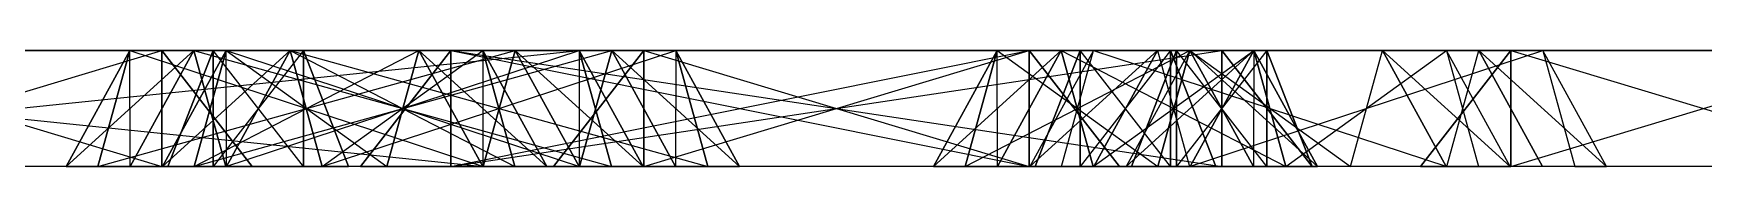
# Model space of a CAD drawing. Extents: x -3500 to 3500, y -22 to 22.
# Drawn here: x -1727.9 to -1693.93, y 19.69 to 22.05 of the extents above; entities that cross this region are included whole.
import ezdxf

# ---------------------------------------------------------------- set-up
doc = ezdxf.new("R2010")
doc.units = 0
doc.layers.add('UB3D', color=1, linetype='CONTINUOUS')

msp = doc.modelspace()

# ---------------------------------------------------------------- linework, layer by layer
at = {"layer": 'UB3D', "color": 2}
for points in [[(-1742.264409, 19.685039, 1370.90252), (-1741.613386, 22.047244, 1370.254409), (-1718.747362, 19.685039, 1394.524567)], [(-1741.613386, 22.047244, 1370.254409), (-1718.747362, 19.685039, 1394.524567), (-1718.096339, 22.047244, 1393.876457)], [(-1740.311417, 22.047244, 1368.958189), (-1741.613386, 22.047244, 1370.254409), (-1716.79437, 22.047244, 1392.580236)], [(-1741.613386, 22.047244, 1370.254409), (-1716.79437, 22.047244, 1392.580236), (-1718.096339, 22.047244, 1393.876457)], [(-1740.311417, 22.047244, 1368.958189), (-1739.660394, 19.685039, 1368.310079), (-1716.79437, 22.047244, 1392.580236)], [(-1739.660394, 19.685039, 1368.310079), (-1716.79437, 22.047244, 1392.580236), (-1716.143346, 19.685039, 1391.932126)], [(-1733.123386, 22.047244, 1400.18374), (-1733.123386, 19.685039, 1399.265118), (-1725.28437, 22.047244, 1400.18374)], [(-1733.123386, 19.685039, 1399.265118), (-1725.28437, 22.047244, 1400.18374), (-1725.28437, 19.685039, 1399.265118)], [(-1733.123386, 19.685039, 1402.939606), (-1733.123386, 22.047244, 1402.020984), (-1725.28437, 19.685039, 1402.939606)], [(-1733.123386, 22.047244, 1402.020984), (-1725.28437, 19.685039, 1402.939606), (-1725.28437, 22.047244, 1402.020984)], [(-1733.123386, 22.047244, 1400.18374), (-1733.123386, 22.047244, 1402.020984), (-1725.28437, 22.047244, 1400.18374)], [(-1733.123386, 22.047244, 1402.020984), (-1725.28437, 22.047244, 1400.18374), (-1725.28437, 22.047244, 1402.020984)], [(-1733.123386, 22.047244, 1360.813661), (-1733.123386, 19.685039, 1359.895039), (-1725.28437, 22.047244, 1360.813661)], [(-1733.123386, 19.685039, 1359.895039), (-1725.28437, 22.047244, 1360.813661), (-1725.28437, 19.685039, 1359.895039)], [(-1733.123386, 19.685039, 1363.569528), (-1733.123386, 22.047244, 1362.650906), (-1725.28437, 19.685039, 1363.569528)], [(-1733.123386, 22.047244, 1362.650906), (-1725.28437, 19.685039, 1363.569528), (-1725.28437, 22.047244, 1362.650906)], [(-1733.123386, 22.047244, 1360.813661), (-1733.123386, 22.047244, 1362.650906), (-1725.28437, 22.047244, 1360.813661)], [(-1733.123386, 22.047244, 1362.650906), (-1725.28437, 22.047244, 1360.813661), (-1725.28437, 22.047244, 1362.650906)], [(-1727.231575, 19.685039, 1401.75626), (-1725.935354, 22.047244, 1400.454252), (-1726.586378, 19.685039, 1399.806142)], [(-1727.231575, 19.685039, 1401.75626), (-1725.929606, 19.685039, 1403.05248), (-1725.935354, 22.047244, 1400.454252)], [(-1727.231575, 19.685039, 1361.078386), (-1726.586378, 19.685039, 1363.028504), (-1725.935354, 22.047244, 1362.380394)], [(-1725.929606, 19.685039, 1359.782165), (-1727.231575, 19.685039, 1361.078386), (-1724.633386, 22.047244, 1361.084173)], [(-1727.231575, 19.685039, 1361.078386), (-1724.633386, 22.047244, 1361.084173), (-1725.935354, 22.047244, 1362.380394)], [(-1725.935354, 22.047244, 1400.454252), (-1726.586378, 19.685039, 1399.806142), (-1718.096339, 22.047244, 1392.580236)], [(-1726.586378, 19.685039, 1399.806142), (-1718.096339, 22.047244, 1392.580236), (-1718.747362, 19.685039, 1391.932126)], [(-1726.586378, 19.685039, 1363.028504), (-1725.935354, 22.047244, 1362.380394), (-1718.747362, 19.685039, 1370.90252)], [(-1725.929606, 19.685039, 1403.05248), (-1725.935354, 22.047244, 1400.454252), (-1724.633386, 22.047244, 1401.750472)], [(-1725.935354, 22.047244, 1400.454252), (-1724.633386, 22.047244, 1401.750472), (-1718.096339, 22.047244, 1392.580236)], [(-1725.935354, 22.047244, 1362.380394), (-1718.747362, 19.685039, 1370.90252), (-1718.096339, 22.047244, 1370.254409)], [(-1724.633386, 22.047244, 1361.084173), (-1725.935354, 22.047244, 1362.380394), (-1716.79437, 22.047244, 1368.958189)], [(-1725.935354, 22.047244, 1362.380394), (-1716.79437, 22.047244, 1368.958189), (-1718.096339, 22.047244, 1370.254409)], [(-1725.929606, 19.685039, 1403.05248), (-1723.982362, 19.685039, 1402.398583), (-1724.633386, 22.047244, 1401.750472)], [(-1725.929606, 19.685039, 1359.782165), (-1724.633386, 22.047244, 1361.084173), (-1723.982362, 19.685039, 1360.436063)], [(-1725.28437, 22.047244, 1400.18374), (-1725.28437, 19.685039, 1399.265118), (-1723.447126, 19.685039, 1400.18374)], [(-1725.28437, 19.685039, 1402.939606), (-1725.28437, 22.047244, 1402.020984), (-1723.447126, 19.685039, 1402.020984)], [(-1725.28437, 22.047244, 1400.18374), (-1725.28437, 22.047244, 1402.020984), (-1723.447126, 19.685039, 1400.18374)], [(-1725.28437, 22.047244, 1402.020984), (-1723.447126, 19.685039, 1400.18374), (-1723.447126, 19.685039, 1402.020984)], [(-1725.28437, 22.047244, 1360.813661), (-1725.28437, 19.685039, 1359.895039), (-1723.447126, 19.685039, 1360.813661)], [(-1725.28437, 19.685039, 1363.569528), (-1725.28437, 22.047244, 1362.650906), (-1723.447126, 19.685039, 1362.650906)], [(-1725.28437, 22.047244, 1360.813661), (-1725.28437, 22.047244, 1362.650906), (-1723.447126, 19.685039, 1360.813661)], [(-1725.28437, 22.047244, 1362.650906), (-1723.447126, 19.685039, 1360.813661), (-1723.447126, 19.685039, 1362.650906)], [(-1725.271811, 19.685039, 1231.157126), (-1724.626614, 19.685039, 1233.107244), (-1723.975591, 22.047244, 1232.459134)], [(-1723.969843, 19.685039, 1229.860906), (-1725.271811, 19.685039, 1231.157126), (-1722.673622, 22.047244, 1231.162913)], [(-1725.271811, 19.685039, 1231.157126), (-1722.673622, 22.047244, 1231.162913), (-1723.975591, 22.047244, 1232.459134)], [(-1725.271811, 19.685039, 1224.590906), (-1723.975591, 22.047244, 1223.288898), (-1724.626614, 19.685039, 1222.640787)], [(-1725.271811, 19.685039, 1224.590906), (-1723.969843, 19.685039, 1225.887126), (-1723.975591, 22.047244, 1223.288898)], [(-1725.271811, 19.685039, 1286.275236), (-1724.626614, 19.685039, 1288.225354), (-1723.975591, 22.047244, 1287.577244)], [(-1723.969843, 19.685039, 1284.979016), (-1725.271811, 19.685039, 1286.275236), (-1722.673622, 22.047244, 1286.281024)], [(-1725.271811, 19.685039, 1286.275236), (-1722.673622, 22.047244, 1286.281024), (-1723.975591, 22.047244, 1287.577244)], [(-1725.271811, 19.685039, 1279.709016), (-1723.975591, 22.047244, 1278.407008), (-1724.626614, 19.685039, 1277.758898)], [(-1725.271811, 19.685039, 1279.709016), (-1723.969843, 19.685039, 1281.005236), (-1723.975591, 22.047244, 1278.407008)], [(-1725.271811, 19.685039, 1337.456339), (-1724.626614, 19.685039, 1339.406457), (-1723.975591, 22.047244, 1338.758346)], [(-1723.969843, 19.685039, 1336.160118), (-1725.271811, 19.685039, 1337.456339), (-1722.673622, 22.047244, 1337.462126)], [(-1725.271811, 19.685039, 1337.456339), (-1722.673622, 22.047244, 1337.462126), (-1723.975591, 22.047244, 1338.758346)], [(-1725.271811, 19.685039, 1326.95311), (-1723.975591, 22.047244, 1325.651102), (-1724.626614, 19.685039, 1325.002992)], [(-1725.271811, 19.685039, 1326.95311), (-1723.969843, 19.685039, 1328.249331), (-1723.975591, 22.047244, 1325.651102)], [(-1724.243228, 19.685039, 1233.648268), (-1724.243228, 22.047244, 1231.811024), (-1725.16185, 19.685039, 1231.811024)], [(-1724.243228, 22.047244, 1231.811024), (-1725.16185, 19.685039, 1231.811024), (-1724.243228, 22.047244, 1223.937008)], [(-1725.16185, 19.685039, 1231.811024), (-1724.243228, 22.047244, 1223.937008), (-1725.16185, 19.685039, 1223.937008)], [(-1724.243228, 22.047244, 1223.937008), (-1725.16185, 19.685039, 1223.937008), (-1724.243228, 19.685039, 1222.099764)], [(-1724.243228, 19.685039, 1288.766378), (-1724.243228, 22.047244, 1286.929134), (-1725.16185, 19.685039, 1286.929134)], [(-1724.243228, 22.047244, 1286.929134), (-1725.16185, 19.685039, 1286.929134), (-1724.243228, 22.047244, 1279.055118)], [(-1725.16185, 19.685039, 1286.929134), (-1724.243228, 22.047244, 1279.055118), (-1725.16185, 19.685039, 1279.055118)], [(-1724.243228, 22.047244, 1279.055118), (-1725.16185, 19.685039, 1279.055118), (-1724.243228, 19.685039, 1277.217874)], [(-1724.243228, 19.685039, 1339.94748), (-1724.243228, 22.047244, 1338.110236), (-1725.16185, 19.685039, 1338.110236)], [(-1724.243228, 22.047244, 1338.110236), (-1725.16185, 19.685039, 1338.110236), (-1724.243228, 22.047244, 1326.299213)], [(-1725.16185, 19.685039, 1338.110236), (-1724.243228, 22.047244, 1326.299213), (-1725.16185, 19.685039, 1326.299213)], [(-1724.243228, 22.047244, 1326.299213), (-1725.16185, 19.685039, 1326.299213), (-1724.243228, 19.685039, 1324.461969)], [(-1723.982362, 19.685039, 1402.398583), (-1724.633386, 22.047244, 1401.750472), (-1716.143346, 19.685039, 1394.524567)], [(-1724.633386, 22.047244, 1401.750472), (-1716.143346, 19.685039, 1394.524567), (-1716.79437, 22.047244, 1393.876457)], [(-1724.633386, 22.047244, 1401.750472), (-1718.096339, 22.047244, 1392.580236), (-1716.79437, 22.047244, 1393.876457)], [(-1724.633386, 22.047244, 1361.084173), (-1723.982362, 19.685039, 1360.436063), (-1716.79437, 22.047244, 1368.958189)], [(-1724.626614, 19.685039, 1233.107244), (-1723.975591, 22.047244, 1232.459134), (-1720.707087, 19.685039, 1237.044252)], [(-1723.975591, 22.047244, 1223.288898), (-1724.626614, 19.685039, 1222.640787), (-1720.056063, 22.047244, 1219.35189)], [(-1724.626614, 19.685039, 1222.640787), (-1720.056063, 22.047244, 1219.35189), (-1720.707087, 19.685039, 1218.70378)], [(-1724.626614, 19.685039, 1288.225354), (-1723.975591, 22.047244, 1287.577244), (-1720.707087, 19.685039, 1292.162362)], [(-1723.975591, 22.047244, 1278.407008), (-1724.626614, 19.685039, 1277.758898), (-1720.056063, 22.047244, 1274.47)], [(-1724.626614, 19.685039, 1277.758898), (-1720.056063, 22.047244, 1274.47), (-1720.707087, 19.685039, 1273.82189)], [(-1724.626614, 19.685039, 1339.406457), (-1723.975591, 22.047244, 1338.758346), (-1716.787598, 19.685039, 1347.280472)], [(-1723.975591, 22.047244, 1325.651102), (-1724.626614, 19.685039, 1325.002992), (-1716.136575, 22.047244, 1317.777087)], [(-1724.626614, 19.685039, 1325.002992), (-1716.136575, 22.047244, 1317.777087), (-1716.787598, 19.685039, 1317.128976)], [(-1724.243228, 19.685039, 1233.648268), (-1722.405984, 19.685039, 1233.648268), (-1724.243228, 22.047244, 1231.811024)], [(-1722.405984, 19.685039, 1233.648268), (-1724.243228, 22.047244, 1231.811024), (-1722.405984, 22.047244, 1231.811024)], [(-1724.243228, 22.047244, 1231.811024), (-1722.405984, 22.047244, 1231.811024), (-1724.243228, 22.047244, 1223.937008)], [(-1722.405984, 22.047244, 1231.811024), (-1724.243228, 22.047244, 1223.937008), (-1722.405984, 22.047244, 1223.937008)], [(-1724.243228, 22.047244, 1223.937008), (-1722.405984, 22.047244, 1223.937008), (-1724.243228, 19.685039, 1222.099764)], [(-1722.405984, 22.047244, 1223.937008), (-1724.243228, 19.685039, 1222.099764), (-1722.405984, 19.685039, 1222.099764)], [(-1724.243228, 19.685039, 1288.766378), (-1722.405984, 19.685039, 1288.766378), (-1724.243228, 22.047244, 1286.929134)], [(-1722.405984, 19.685039, 1288.766378), (-1724.243228, 22.047244, 1286.929134), (-1722.405984, 22.047244, 1286.929134)], [(-1724.243228, 22.047244, 1286.929134), (-1722.405984, 22.047244, 1286.929134), (-1724.243228, 22.047244, 1279.055118)], [(-1722.405984, 22.047244, 1286.929134), (-1724.243228, 22.047244, 1279.055118), (-1722.405984, 22.047244, 1279.055118)], [(-1724.243228, 22.047244, 1279.055118), (-1722.405984, 22.047244, 1279.055118), (-1724.243228, 19.685039, 1277.217874)], [(-1722.405984, 22.047244, 1279.055118), (-1724.243228, 19.685039, 1277.217874), (-1722.405984, 19.685039, 1277.217874)], [(-1724.243228, 19.685039, 1339.94748), (-1722.405984, 19.685039, 1339.94748), (-1724.243228, 22.047244, 1338.110236)], [(-1722.405984, 19.685039, 1339.94748), (-1724.243228, 22.047244, 1338.110236), (-1722.405984, 22.047244, 1338.110236)], [(-1724.243228, 22.047244, 1338.110236), (-1722.405984, 22.047244, 1338.110236), (-1724.243228, 22.047244, 1326.299213)], [(-1722.405984, 22.047244, 1338.110236), (-1724.243228, 22.047244, 1326.299213), (-1722.405984, 22.047244, 1326.299213)], [(-1724.243228, 22.047244, 1326.299213), (-1722.405984, 22.047244, 1326.299213), (-1724.243228, 19.685039, 1324.461969)], [(-1722.405984, 22.047244, 1326.299213), (-1724.243228, 19.685039, 1324.461969), (-1722.405984, 19.685039, 1324.461969)], [(-1723.982362, 19.685039, 1360.436063), (-1716.79437, 22.047244, 1368.958189), (-1716.143346, 19.685039, 1368.310079)], [(-1723.975591, 22.047244, 1232.459134), (-1720.707087, 19.685039, 1237.044252), (-1720.056063, 22.047244, 1236.396142)], [(-1722.673622, 22.047244, 1231.162913), (-1723.975591, 22.047244, 1232.459134), (-1718.754094, 22.047244, 1235.099921)], [(-1723.975591, 22.047244, 1232.459134), (-1718.754094, 22.047244, 1235.099921), (-1720.056063, 22.047244, 1236.396142)], [(-1723.969843, 19.685039, 1225.887126), (-1723.975591, 22.047244, 1223.288898), (-1722.673622, 22.047244, 1224.585118)], [(-1723.975591, 22.047244, 1223.288898), (-1722.673622, 22.047244, 1224.585118), (-1720.056063, 22.047244, 1219.35189)], [(-1723.975591, 22.047244, 1287.577244), (-1720.707087, 19.685039, 1292.162362), (-1720.056063, 22.047244, 1291.514252)], [(-1722.673622, 22.047244, 1286.281024), (-1723.975591, 22.047244, 1287.577244), (-1718.754094, 22.047244, 1290.218031)], [(-1723.975591, 22.047244, 1287.577244), (-1718.754094, 22.047244, 1290.218031), (-1720.056063, 22.047244, 1291.514252)], [(-1723.969843, 19.685039, 1281.005236), (-1723.975591, 22.047244, 1278.407008), (-1722.673622, 22.047244, 1279.703228)], [(-1723.975591, 22.047244, 1278.407008), (-1722.673622, 22.047244, 1279.703228), (-1720.056063, 22.047244, 1274.47)], [(-1723.975591, 22.047244, 1338.758346), (-1716.787598, 19.685039, 1347.280472), (-1716.136575, 22.047244, 1346.632362)], [(-1722.673622, 22.047244, 1337.462126), (-1723.975591, 22.047244, 1338.758346), (-1714.834606, 22.047244, 1345.336142)], [(-1723.975591, 22.047244, 1338.758346), (-1714.834606, 22.047244, 1345.336142), (-1716.136575, 22.047244, 1346.632362)], [(-1723.969843, 19.685039, 1328.249331), (-1723.975591, 22.047244, 1325.651102), (-1722.673622, 22.047244, 1326.947323)], [(-1723.975591, 22.047244, 1325.651102), (-1722.673622, 22.047244, 1326.947323), (-1716.136575, 22.047244, 1317.777087)], [(-1723.969843, 19.685039, 1229.860906), (-1722.673622, 22.047244, 1231.162913), (-1722.022598, 19.685039, 1230.514803)], [(-1723.969843, 19.685039, 1225.887126), (-1722.022598, 19.685039, 1225.233228), (-1722.673622, 22.047244, 1224.585118)], [(-1723.969843, 19.685039, 1284.979016), (-1722.673622, 22.047244, 1286.281024), (-1722.022598, 19.685039, 1285.632913)], [(-1723.969843, 19.685039, 1281.005236), (-1722.022598, 19.685039, 1280.351339), (-1722.673622, 22.047244, 1279.703228)], [(-1723.969843, 19.685039, 1336.160118), (-1722.673622, 22.047244, 1337.462126), (-1722.022598, 19.685039, 1336.814016)], [(-1723.969843, 19.685039, 1328.249331), (-1722.022598, 19.685039, 1327.595433), (-1722.673622, 22.047244, 1326.947323)], [(-1722.673622, 22.047244, 1231.162913), (-1722.022598, 19.685039, 1230.514803), (-1718.754094, 22.047244, 1235.099921)], [(-1722.022598, 19.685039, 1225.233228), (-1722.673622, 22.047244, 1224.585118), (-1718.103071, 19.685039, 1221.29622)], [(-1722.673622, 22.047244, 1224.585118), (-1718.103071, 19.685039, 1221.29622), (-1718.754094, 22.047244, 1220.64811)], [(-1722.673622, 22.047244, 1224.585118), (-1720.056063, 22.047244, 1219.35189), (-1718.754094, 22.047244, 1220.64811)], [(-1722.673622, 22.047244, 1286.281024), (-1722.022598, 19.685039, 1285.632913), (-1718.754094, 22.047244, 1290.218031)], [(-1722.022598, 19.685039, 1280.351339), (-1722.673622, 22.047244, 1279.703228), (-1718.103071, 19.685039, 1276.414331)], [(-1722.673622, 22.047244, 1279.703228), (-1718.103071, 19.685039, 1276.414331), (-1718.754094, 22.047244, 1275.76622)], [(-1722.673622, 22.047244, 1279.703228), (-1720.056063, 22.047244, 1274.47), (-1718.754094, 22.047244, 1275.76622)], [(-1722.673622, 22.047244, 1337.462126), (-1722.022598, 19.685039, 1336.814016), (-1714.834606, 22.047244, 1345.336142)], [(-1722.022598, 19.685039, 1327.595433), (-1722.673622, 22.047244, 1326.947323), (-1714.183583, 19.685039, 1319.721417)], [(-1722.673622, 22.047244, 1326.947323), (-1714.183583, 19.685039, 1319.721417), (-1714.834606, 22.047244, 1319.073307)], [(-1722.673622, 22.047244, 1326.947323), (-1716.136575, 22.047244, 1317.777087), (-1714.834606, 22.047244, 1319.073307)], [(-1722.405984, 19.685039, 1233.648268), (-1721.487362, 19.685039, 1231.811024), (-1722.405984, 22.047244, 1231.811024)], [(-1721.487362, 19.685039, 1231.811024), (-1722.405984, 22.047244, 1231.811024), (-1721.487362, 19.685039, 1223.937008)], [(-1722.405984, 22.047244, 1231.811024), (-1721.487362, 19.685039, 1223.937008), (-1722.405984, 22.047244, 1223.937008)], [(-1721.487362, 19.685039, 1223.937008), (-1722.405984, 22.047244, 1223.937008), (-1722.405984, 19.685039, 1222.099764)], [(-1722.405984, 19.685039, 1288.766378), (-1721.487362, 19.685039, 1286.929134), (-1722.405984, 22.047244, 1286.929134)], [(-1721.487362, 19.685039, 1286.929134), (-1722.405984, 22.047244, 1286.929134), (-1721.487362, 19.685039, 1279.055118)], [(-1722.405984, 22.047244, 1286.929134), (-1721.487362, 19.685039, 1279.055118), (-1722.405984, 22.047244, 1279.055118)], [(-1721.487362, 19.685039, 1279.055118), (-1722.405984, 22.047244, 1279.055118), (-1722.405984, 19.685039, 1277.217874)], [(-1722.405984, 19.685039, 1339.94748), (-1721.487362, 19.685039, 1338.110236), (-1722.405984, 22.047244, 1338.110236)], [(-1721.487362, 19.685039, 1338.110236), (-1722.405984, 22.047244, 1338.110236), (-1721.487362, 19.685039, 1326.299213)], [(-1722.405984, 22.047244, 1338.110236), (-1721.487362, 19.685039, 1326.299213), (-1722.405984, 22.047244, 1326.299213)], [(-1721.487362, 19.685039, 1326.299213), (-1722.405984, 22.047244, 1326.299213), (-1722.405984, 19.685039, 1324.461969)], [(-1722.022598, 19.685039, 1230.514803), (-1718.754094, 22.047244, 1235.099921), (-1718.103071, 19.685039, 1234.451811)], [(-1722.022598, 19.685039, 1285.632913), (-1718.754094, 22.047244, 1290.218031), (-1718.103071, 19.685039, 1289.569921)], [(-1722.022598, 19.685039, 1336.814016), (-1714.834606, 22.047244, 1345.336142), (-1714.183583, 19.685039, 1344.688031)], [(-1721.242323, 19.685039, 1207.270354), (-1719.405079, 22.047244, 1207.270354), (-1719.405079, 19.685039, 1206.351732)], [(-1721.242323, 19.685039, 1209.107598), (-1719.405079, 19.685039, 1210.02622), (-1719.405079, 22.047244, 1209.107598)], [(-1721.242323, 19.685039, 1207.270354), (-1721.242323, 19.685039, 1209.107598), (-1719.405079, 22.047244, 1207.270354)], [(-1721.242323, 19.685039, 1209.107598), (-1719.405079, 22.047244, 1207.270354), (-1719.405079, 22.047244, 1209.107598)], [(-1721.242323, 19.685039, 1234.829409), (-1719.405079, 22.047244, 1234.829409), (-1719.405079, 19.685039, 1233.910787)], [(-1721.242323, 19.685039, 1236.666654), (-1719.405079, 19.685039, 1237.585276), (-1719.405079, 22.047244, 1236.666654)], [(-1721.242323, 19.685039, 1234.829409), (-1721.242323, 19.685039, 1236.666654), (-1719.405079, 22.047244, 1234.829409)], [(-1721.242323, 19.685039, 1236.666654), (-1719.405079, 22.047244, 1234.829409), (-1719.405079, 22.047244, 1236.666654)], [(-1721.242323, 19.685039, 1219.081378), (-1719.405079, 22.047244, 1219.081378), (-1719.405079, 19.685039, 1218.162756)], [(-1721.242323, 19.685039, 1220.918622), (-1719.405079, 19.685039, 1221.837244), (-1719.405079, 22.047244, 1220.918622)], [(-1721.242323, 19.685039, 1219.081378), (-1721.242323, 19.685039, 1220.918622), (-1719.405079, 22.047244, 1219.081378)], [(-1721.242323, 19.685039, 1220.918622), (-1719.405079, 22.047244, 1219.081378), (-1719.405079, 22.047244, 1220.918622)], [(-1721.242323, 19.685039, 1262.388465), (-1719.405079, 22.047244, 1262.388465), (-1719.405079, 19.685039, 1261.469843)], [(-1721.242323, 19.685039, 1264.225709), (-1719.405079, 19.685039, 1265.144331), (-1719.405079, 22.047244, 1264.225709)], [(-1721.242323, 19.685039, 1262.388465), (-1721.242323, 19.685039, 1264.225709), (-1719.405079, 22.047244, 1262.388465)], [(-1721.242323, 19.685039, 1264.225709), (-1719.405079, 22.047244, 1262.388465), (-1719.405079, 22.047244, 1264.225709)], [(-1721.242323, 19.685039, 1289.94752), (-1719.405079, 22.047244, 1289.94752), (-1719.405079, 19.685039, 1289.028898)], [(-1721.242323, 19.685039, 1291.784764), (-1719.405079, 19.685039, 1292.703386), (-1719.405079, 22.047244, 1291.784764)], [(-1721.242323, 19.685039, 1289.94752), (-1721.242323, 19.685039, 1291.784764), (-1719.405079, 22.047244, 1289.94752)], [(-1721.242323, 19.685039, 1291.784764), (-1719.405079, 22.047244, 1289.94752), (-1719.405079, 22.047244, 1291.784764)], [(-1721.242323, 19.685039, 1274.199488), (-1719.405079, 22.047244, 1274.199488), (-1719.405079, 19.685039, 1273.280866)], [(-1721.242323, 19.685039, 1276.036732), (-1719.405079, 19.685039, 1276.955354), (-1719.405079, 22.047244, 1276.036732)], [(-1721.242323, 19.685039, 1274.199488), (-1721.242323, 19.685039, 1276.036732), (-1719.405079, 22.047244, 1274.199488)], [(-1721.242323, 19.685039, 1276.036732), (-1719.405079, 22.047244, 1274.199488), (-1719.405079, 22.047244, 1276.036732)], [(-1720.707087, 19.685039, 1237.044252), (-1720.056063, 22.047244, 1236.396142), (-1718.759843, 19.685039, 1237.69815)], [(-1720.056063, 22.047244, 1219.35189), (-1720.707087, 19.685039, 1218.70378), (-1718.759843, 19.685039, 1218.049882)], [(-1720.707087, 19.685039, 1292.162362), (-1720.056063, 22.047244, 1291.514252), (-1718.759843, 19.685039, 1292.81626)], [(-1720.056063, 22.047244, 1274.47), (-1720.707087, 19.685039, 1273.82189), (-1718.759843, 19.685039, 1273.167992)], [(-1718.754094, 22.047244, 1235.099921), (-1720.056063, 22.047244, 1236.396142), (-1717.457874, 19.685039, 1236.401929)], [(-1720.056063, 22.047244, 1236.396142), (-1717.457874, 19.685039, 1236.401929), (-1718.759843, 19.685039, 1237.69815)], [(-1720.056063, 22.047244, 1219.35189), (-1718.754094, 22.047244, 1220.64811), (-1718.759843, 19.685039, 1218.049882)], [(-1718.754094, 22.047244, 1290.218031), (-1720.056063, 22.047244, 1291.514252), (-1717.457874, 19.685039, 1291.520039)], [(-1720.056063, 22.047244, 1291.514252), (-1717.457874, 19.685039, 1291.520039), (-1718.759843, 19.685039, 1292.81626)], [(-1720.056063, 22.047244, 1274.47), (-1718.754094, 22.047244, 1275.76622), (-1718.759843, 19.685039, 1273.167992)], [(-1719.405079, 22.047244, 1207.270354), (-1719.405079, 19.685039, 1206.351732), (-1707.646575, 22.047244, 1207.270354)], [(-1719.405079, 19.685039, 1206.351732), (-1707.646575, 22.047244, 1207.270354), (-1707.646575, 19.685039, 1206.351732)], [(-1719.405079, 19.685039, 1210.02622), (-1719.405079, 22.047244, 1209.107598), (-1707.646575, 19.685039, 1210.02622)], [(-1719.405079, 22.047244, 1209.107598), (-1707.646575, 19.685039, 1210.02622), (-1707.646575, 22.047244, 1209.107598)], [(-1719.405079, 22.047244, 1207.270354), (-1719.405079, 22.047244, 1209.107598), (-1707.646575, 22.047244, 1207.270354)], [(-1719.405079, 22.047244, 1209.107598), (-1707.646575, 22.047244, 1207.270354), (-1707.646575, 22.047244, 1209.107598)], [(-1719.405079, 22.047244, 1234.829409), (-1719.405079, 19.685039, 1233.910787), (-1707.646575, 22.047244, 1234.829409)], [(-1719.405079, 19.685039, 1233.910787), (-1707.646575, 22.047244, 1234.829409), (-1707.646575, 19.685039, 1233.910787)], [(-1719.405079, 19.685039, 1237.585276), (-1719.405079, 22.047244, 1236.666654), (-1707.646575, 19.685039, 1237.585276)], [(-1719.405079, 22.047244, 1236.666654), (-1707.646575, 19.685039, 1237.585276), (-1707.646575, 22.047244, 1236.666654)], [(-1719.405079, 22.047244, 1234.829409), (-1719.405079, 22.047244, 1236.666654), (-1707.646575, 22.047244, 1234.829409)], [(-1719.405079, 22.047244, 1236.666654), (-1707.646575, 22.047244, 1234.829409), (-1707.646575, 22.047244, 1236.666654)], [(-1719.405079, 22.047244, 1219.081378), (-1719.405079, 19.685039, 1218.162756), (-1703.727047, 22.047244, 1219.081378)], [(-1719.405079, 19.685039, 1218.162756), (-1703.727047, 22.047244, 1219.081378), (-1703.727047, 19.685039, 1218.162756)], [(-1719.405079, 19.685039, 1221.837244), (-1719.405079, 22.047244, 1220.918622), (-1703.727047, 19.685039, 1221.837244)], [(-1719.405079, 22.047244, 1220.918622), (-1703.727047, 19.685039, 1221.837244), (-1703.727047, 22.047244, 1220.918622)], [(-1719.405079, 22.047244, 1219.081378), (-1719.405079, 22.047244, 1220.918622), (-1703.727047, 22.047244, 1219.081378)], [(-1719.405079, 22.047244, 1220.918622), (-1703.727047, 22.047244, 1219.081378), (-1703.727047, 22.047244, 1220.918622)], [(-1719.405079, 22.047244, 1262.388465), (-1719.405079, 19.685039, 1261.469843), (-1707.646575, 22.047244, 1262.388465)], [(-1719.405079, 19.685039, 1261.469843), (-1707.646575, 22.047244, 1262.388465), (-1707.646575, 19.685039, 1261.469843)], [(-1719.405079, 19.685039, 1265.144331), (-1719.405079, 22.047244, 1264.225709), (-1707.646575, 19.685039, 1265.144331)], [(-1719.405079, 22.047244, 1264.225709), (-1707.646575, 19.685039, 1265.144331), (-1707.646575, 22.047244, 1264.225709)], [(-1719.405079, 22.047244, 1262.388465), (-1719.405079, 22.047244, 1264.225709), (-1707.646575, 22.047244, 1262.388465)], [(-1719.405079, 22.047244, 1264.225709), (-1707.646575, 22.047244, 1262.388465), (-1707.646575, 22.047244, 1264.225709)], [(-1719.405079, 22.047244, 1289.94752), (-1719.405079, 19.685039, 1289.028898), (-1707.646575, 22.047244, 1289.94752)], [(-1719.405079, 19.685039, 1289.028898), (-1707.646575, 22.047244, 1289.94752), (-1707.646575, 19.685039, 1289.028898)], [(-1719.405079, 19.685039, 1292.703386), (-1719.405079, 22.047244, 1291.784764), (-1707.646575, 19.685039, 1292.703386)], [(-1719.405079, 22.047244, 1291.784764), (-1707.646575, 19.685039, 1292.703386), (-1707.646575, 22.047244, 1291.784764)], [(-1719.405079, 22.047244, 1289.94752), (-1719.405079, 22.047244, 1291.784764), (-1707.646575, 22.047244, 1289.94752)], [(-1719.405079, 22.047244, 1291.784764), (-1707.646575, 22.047244, 1289.94752), (-1707.646575, 22.047244, 1291.784764)], [(-1719.405079, 22.047244, 1274.199488), (-1719.405079, 19.685039, 1273.280866), (-1703.727047, 22.047244, 1274.199488)], [(-1719.405079, 19.685039, 1273.280866), (-1703.727047, 22.047244, 1274.199488), (-1703.727047, 19.685039, 1273.280866)], [(-1719.405079, 19.685039, 1276.955354), (-1719.405079, 22.047244, 1276.036732), (-1703.727047, 19.685039, 1276.955354)], [(-1719.405079, 22.047244, 1276.036732), (-1703.727047, 19.685039, 1276.955354), (-1703.727047, 22.047244, 1276.036732)], [(-1719.405079, 22.047244, 1274.199488), (-1719.405079, 22.047244, 1276.036732), (-1703.727047, 22.047244, 1274.199488)], [(-1719.405079, 22.047244, 1276.036732), (-1703.727047, 22.047244, 1274.199488), (-1703.727047, 22.047244, 1276.036732)], [(-1718.754094, 22.047244, 1220.64811), (-1718.759843, 19.685039, 1218.049882), (-1717.457874, 19.685039, 1219.346102)], [(-1718.754094, 22.047244, 1275.76622), (-1718.759843, 19.685039, 1273.167992), (-1717.457874, 19.685039, 1274.464213)], [(-1718.754094, 22.047244, 1235.099921), (-1718.103071, 19.685039, 1234.451811), (-1717.457874, 19.685039, 1236.401929)], [(-1718.103071, 19.685039, 1221.29622), (-1718.754094, 22.047244, 1220.64811), (-1717.457874, 19.685039, 1219.346102)], [(-1718.754094, 22.047244, 1290.218031), (-1718.103071, 19.685039, 1289.569921), (-1717.457874, 19.685039, 1291.520039)], [(-1718.103071, 19.685039, 1276.414331), (-1718.754094, 22.047244, 1275.76622), (-1717.457874, 19.685039, 1274.464213)], [(-1718.096339, 22.047244, 1392.580236), (-1718.747362, 19.685039, 1391.932126), (-1716.800118, 19.685039, 1391.278228)], [(-1718.747362, 19.685039, 1394.524567), (-1718.096339, 22.047244, 1393.876457), (-1716.800118, 19.685039, 1395.178465)], [(-1718.747362, 19.685039, 1370.90252), (-1718.096339, 22.047244, 1370.254409), (-1716.800118, 19.685039, 1371.556417)], [(-1718.096339, 22.047244, 1392.580236), (-1716.79437, 22.047244, 1393.876457), (-1716.800118, 19.685039, 1391.278228)], [(-1716.79437, 22.047244, 1392.580236), (-1718.096339, 22.047244, 1393.876457), (-1715.49815, 19.685039, 1393.882244)], [(-1718.096339, 22.047244, 1393.876457), (-1715.49815, 19.685039, 1393.882244), (-1716.800118, 19.685039, 1395.178465)], [(-1716.79437, 22.047244, 1368.958189), (-1718.096339, 22.047244, 1370.254409), (-1715.49815, 19.685039, 1370.260197)], [(-1718.096339, 22.047244, 1370.254409), (-1715.49815, 19.685039, 1370.260197), (-1716.800118, 19.685039, 1371.556417)], [(-1717.322835, 19.685039, 1345.06563), (-1715.485591, 22.047244, 1345.06563), (-1715.485591, 19.685039, 1344.147008)], [(-1717.322835, 19.685039, 1346.902874), (-1715.485591, 19.685039, 1347.821496), (-1715.485591, 22.047244, 1346.902874)], [(-1717.322835, 19.685039, 1345.06563), (-1717.322835, 19.685039, 1346.902874), (-1715.485591, 22.047244, 1345.06563)], [(-1717.322835, 19.685039, 1346.902874), (-1715.485591, 22.047244, 1345.06563), (-1715.485591, 22.047244, 1346.902874)], [(-1717.322835, 19.685039, 1317.506575), (-1715.485591, 22.047244, 1317.506575), (-1715.485591, 19.685039, 1316.587953)], [(-1717.322835, 19.685039, 1319.343819), (-1715.485591, 19.685039, 1320.262441), (-1715.485591, 22.047244, 1319.343819)], [(-1717.322835, 19.685039, 1317.506575), (-1717.322835, 19.685039, 1319.343819), (-1715.485591, 22.047244, 1317.506575)], [(-1717.322835, 19.685039, 1319.343819), (-1715.485591, 22.047244, 1317.506575), (-1715.485591, 22.047244, 1319.343819)], [(-1716.79437, 22.047244, 1393.876457), (-1716.800118, 19.685039, 1391.278228), (-1715.49815, 19.685039, 1392.574449)], [(-1716.143346, 19.685039, 1394.524567), (-1716.79437, 22.047244, 1393.876457), (-1715.49815, 19.685039, 1392.574449)], [(-1716.79437, 22.047244, 1392.580236), (-1716.143346, 19.685039, 1391.932126), (-1715.49815, 19.685039, 1393.882244)], [(-1716.79437, 22.047244, 1368.958189), (-1716.143346, 19.685039, 1368.310079), (-1715.49815, 19.685039, 1370.260197)], [(-1716.787598, 19.685039, 1347.280472), (-1716.136575, 22.047244, 1346.632362), (-1714.840354, 19.685039, 1347.93437)], [(-1716.136575, 22.047244, 1317.777087), (-1716.787598, 19.685039, 1317.128976), (-1714.840354, 19.685039, 1316.475079)], [(-1714.834606, 22.047244, 1345.336142), (-1716.136575, 22.047244, 1346.632362), (-1713.538386, 19.685039, 1346.63815)], [(-1716.136575, 22.047244, 1346.632362), (-1713.538386, 19.685039, 1346.63815), (-1714.840354, 19.685039, 1347.93437)], [(-1716.136575, 22.047244, 1317.777087), (-1714.834606, 22.047244, 1319.073307), (-1714.840354, 19.685039, 1316.475079)], [(-1715.485591, 22.047244, 1345.06563), (-1715.485591, 19.685039, 1344.147008), (-1707.646575, 22.047244, 1345.06563)], [(-1715.485591, 19.685039, 1344.147008), (-1707.646575, 22.047244, 1345.06563), (-1707.646575, 19.685039, 1344.147008)], [(-1715.485591, 19.685039, 1347.821496), (-1715.485591, 22.047244, 1346.902874), (-1707.646575, 19.685039, 1347.821496)], [(-1715.485591, 22.047244, 1346.902874), (-1707.646575, 19.685039, 1347.821496), (-1707.646575, 22.047244, 1346.902874)], [(-1715.485591, 22.047244, 1345.06563), (-1715.485591, 22.047244, 1346.902874), (-1707.646575, 22.047244, 1345.06563)], [(-1715.485591, 22.047244, 1346.902874), (-1707.646575, 22.047244, 1345.06563), (-1707.646575, 22.047244, 1346.902874)], [(-1715.485591, 22.047244, 1317.506575), (-1715.485591, 19.685039, 1316.587953), (-1707.646575, 22.047244, 1317.506575)], [(-1715.485591, 19.685039, 1316.587953), (-1707.646575, 22.047244, 1317.506575), (-1707.646575, 19.685039, 1316.587953)], [(-1715.485591, 19.685039, 1320.262441), (-1715.485591, 22.047244, 1319.343819), (-1707.646575, 19.685039, 1320.262441)], [(-1715.485591, 22.047244, 1319.343819), (-1707.646575, 19.685039, 1320.262441), (-1707.646575, 22.047244, 1319.343819)], [(-1715.485591, 22.047244, 1317.506575), (-1715.485591, 22.047244, 1319.343819), (-1707.646575, 22.047244, 1317.506575)], [(-1715.485591, 22.047244, 1319.343819), (-1707.646575, 22.047244, 1317.506575), (-1707.646575, 22.047244, 1319.343819)], [(-1714.834606, 22.047244, 1319.073307), (-1714.840354, 19.685039, 1316.475079), (-1713.538386, 19.685039, 1317.771299)], [(-1714.834606, 22.047244, 1345.336142), (-1714.183583, 19.685039, 1344.688031), (-1713.538386, 19.685039, 1346.63815)], [(-1714.183583, 19.685039, 1319.721417), (-1714.834606, 22.047244, 1319.073307), (-1713.538386, 19.685039, 1317.771299)], [(-1709.59378, 19.685039, 1207.535079), (-1708.948583, 19.685039, 1209.485197), (-1708.297559, 22.047244, 1208.837087)], [(-1708.291811, 19.685039, 1206.238858), (-1709.59378, 19.685039, 1207.535079), (-1706.995591, 22.047244, 1207.540866)], [(-1709.59378, 19.685039, 1207.535079), (-1706.995591, 22.047244, 1207.540866), (-1708.297559, 22.047244, 1208.837087)], [(-1709.59378, 19.685039, 1236.401929), (-1708.297559, 22.047244, 1235.099921), (-1708.948583, 19.685039, 1234.451811)], [(-1709.59378, 19.685039, 1236.401929), (-1708.291811, 19.685039, 1237.69815), (-1708.297559, 22.047244, 1235.099921)], [(-1709.59378, 19.685039, 1262.653189), (-1708.948583, 19.685039, 1264.603307), (-1708.297559, 22.047244, 1263.955197)], [(-1708.291811, 19.685039, 1261.356969), (-1709.59378, 19.685039, 1262.653189), (-1706.995591, 22.047244, 1262.658976)], [(-1709.59378, 19.685039, 1262.653189), (-1706.995591, 22.047244, 1262.658976), (-1708.297559, 22.047244, 1263.955197)], [(-1709.59378, 19.685039, 1291.520039), (-1708.297559, 22.047244, 1290.218031), (-1708.948583, 19.685039, 1289.569921)], [(-1709.59378, 19.685039, 1291.520039), (-1708.291811, 19.685039, 1292.81626), (-1708.297559, 22.047244, 1290.218031)], [(-1709.59378, 19.685039, 1346.63815), (-1708.297559, 22.047244, 1345.336142), (-1708.948583, 19.685039, 1344.688031)], [(-1709.59378, 19.685039, 1346.63815), (-1708.291811, 19.685039, 1347.93437), (-1708.297559, 22.047244, 1345.336142)], [(-1709.59378, 19.685039, 1317.771299), (-1708.948583, 19.685039, 1319.721417), (-1708.297559, 22.047244, 1319.073307)], [(-1708.291811, 19.685039, 1316.475079), (-1709.59378, 19.685039, 1317.771299), (-1706.995591, 22.047244, 1317.777087)], [(-1709.59378, 19.685039, 1317.771299), (-1706.995591, 22.047244, 1317.777087), (-1708.297559, 22.047244, 1319.073307)], [(-1708.948583, 19.685039, 1209.485197), (-1708.297559, 22.047244, 1208.837087), (-1705.029055, 19.685039, 1213.422205)], [(-1708.297559, 22.047244, 1235.099921), (-1708.948583, 19.685039, 1234.451811), (-1704.378031, 22.047244, 1231.162913)], [(-1708.948583, 19.685039, 1234.451811), (-1704.378031, 22.047244, 1231.162913), (-1705.029055, 19.685039, 1230.514803)], [(-1708.948583, 19.685039, 1264.603307), (-1708.297559, 22.047244, 1263.955197), (-1705.029055, 19.685039, 1268.540315)], [(-1708.297559, 22.047244, 1290.218031), (-1708.948583, 19.685039, 1289.569921), (-1704.378031, 22.047244, 1286.281024)], [(-1708.948583, 19.685039, 1289.569921), (-1704.378031, 22.047244, 1286.281024), (-1705.029055, 19.685039, 1285.632913)], [(-1708.297559, 22.047244, 1345.336142), (-1708.948583, 19.685039, 1344.688031), (-1704.378031, 22.047244, 1341.399134)], [(-1708.948583, 19.685039, 1344.688031), (-1704.378031, 22.047244, 1341.399134), (-1705.029055, 19.685039, 1340.751024)], [(-1708.948583, 19.685039, 1319.721417), (-1708.297559, 22.047244, 1319.073307), (-1705.029055, 19.685039, 1323.658425)], [(-1708.297559, 22.047244, 1208.837087), (-1705.029055, 19.685039, 1213.422205), (-1704.378031, 22.047244, 1212.774094)], [(-1706.995591, 22.047244, 1207.540866), (-1708.297559, 22.047244, 1208.837087), (-1703.076063, 22.047244, 1211.477874)], [(-1708.297559, 22.047244, 1208.837087), (-1703.076063, 22.047244, 1211.477874), (-1704.378031, 22.047244, 1212.774094)], [(-1708.291811, 19.685039, 1237.69815), (-1708.297559, 22.047244, 1235.099921), (-1706.995591, 22.047244, 1236.396142)], [(-1708.297559, 22.047244, 1235.099921), (-1706.995591, 22.047244, 1236.396142), (-1704.378031, 22.047244, 1231.162913)], [(-1708.297559, 22.047244, 1263.955197), (-1705.029055, 19.685039, 1268.540315), (-1704.378031, 22.047244, 1267.892205)], [(-1706.995591, 22.047244, 1262.658976), (-1708.297559, 22.047244, 1263.955197), (-1703.076063, 22.047244, 1266.595984)], [(-1708.297559, 22.047244, 1263.955197), (-1703.076063, 22.047244, 1266.595984), (-1704.378031, 22.047244, 1267.892205)], [(-1708.291811, 19.685039, 1292.81626), (-1708.297559, 22.047244, 1290.218031), (-1706.995591, 22.047244, 1291.514252)], [(-1708.297559, 22.047244, 1290.218031), (-1706.995591, 22.047244, 1291.514252), (-1704.378031, 22.047244, 1286.281024)], [(-1708.291811, 19.685039, 1347.93437), (-1708.297559, 22.047244, 1345.336142), (-1706.995591, 22.047244, 1346.632362)], [(-1708.297559, 22.047244, 1345.336142), (-1706.995591, 22.047244, 1346.632362), (-1704.378031, 22.047244, 1341.399134)], [(-1708.297559, 22.047244, 1319.073307), (-1705.029055, 19.685039, 1323.658425), (-1704.378031, 22.047244, 1323.010315)], [(-1706.995591, 22.047244, 1317.777087), (-1708.297559, 22.047244, 1319.073307), (-1703.076063, 22.047244, 1321.714094)], [(-1708.297559, 22.047244, 1319.073307), (-1703.076063, 22.047244, 1321.714094), (-1704.378031, 22.047244, 1323.010315)], [(-1708.291811, 19.685039, 1206.238858), (-1706.995591, 22.047244, 1207.540866), (-1706.344567, 19.685039, 1206.892756)], [(-1708.291811, 19.685039, 1237.69815), (-1706.344567, 19.685039, 1237.044252), (-1706.995591, 22.047244, 1236.396142)], [(-1708.291811, 19.685039, 1261.356969), (-1706.995591, 22.047244, 1262.658976), (-1706.344567, 19.685039, 1262.010866)], [(-1708.291811, 19.685039, 1292.81626), (-1706.344567, 19.685039, 1292.162362), (-1706.995591, 22.047244, 1291.514252)], [(-1708.291811, 19.685039, 1347.93437), (-1706.344567, 19.685039, 1347.280472), (-1706.995591, 22.047244, 1346.632362)], [(-1708.291811, 19.685039, 1316.475079), (-1706.995591, 22.047244, 1317.777087), (-1706.344567, 19.685039, 1317.128976)], [(-1707.646575, 22.047244, 1207.270354), (-1707.646575, 19.685039, 1206.351732), (-1705.809331, 19.685039, 1207.270354)], [(-1707.646575, 19.685039, 1210.02622), (-1707.646575, 22.047244, 1209.107598), (-1705.809331, 19.685039, 1209.107598)], [(-1707.646575, 22.047244, 1207.270354), (-1707.646575, 22.047244, 1209.107598), (-1705.809331, 19.685039, 1207.270354)], [(-1707.646575, 22.047244, 1209.107598), (-1705.809331, 19.685039, 1207.270354), (-1705.809331, 19.685039, 1209.107598)], [(-1707.646575, 22.047244, 1234.829409), (-1707.646575, 19.685039, 1233.910787), (-1705.809331, 19.685039, 1234.829409)], [(-1707.646575, 19.685039, 1237.585276), (-1707.646575, 22.047244, 1236.666654), (-1705.809331, 19.685039, 1236.666654)], [(-1707.646575, 22.047244, 1234.829409), (-1707.646575, 22.047244, 1236.666654), (-1705.809331, 19.685039, 1234.829409)], [(-1707.646575, 22.047244, 1236.666654), (-1705.809331, 19.685039, 1234.829409), (-1705.809331, 19.685039, 1236.666654)], [(-1707.646575, 22.047244, 1262.388465), (-1707.646575, 19.685039, 1261.469843), (-1705.809331, 19.685039, 1262.388465)], [(-1707.646575, 19.685039, 1265.144331), (-1707.646575, 22.047244, 1264.225709), (-1705.809331, 19.685039, 1264.225709)], [(-1707.646575, 22.047244, 1262.388465), (-1707.646575, 22.047244, 1264.225709), (-1705.809331, 19.685039, 1262.388465)], [(-1707.646575, 22.047244, 1264.225709), (-1705.809331, 19.685039, 1262.388465), (-1705.809331, 19.685039, 1264.225709)], [(-1707.646575, 22.047244, 1289.94752), (-1707.646575, 19.685039, 1289.028898), (-1705.809331, 19.685039, 1289.94752)], [(-1707.646575, 19.685039, 1292.703386), (-1707.646575, 22.047244, 1291.784764), (-1705.809331, 19.685039, 1291.784764)], [(-1707.646575, 22.047244, 1289.94752), (-1707.646575, 22.047244, 1291.784764), (-1705.809331, 19.685039, 1289.94752)], [(-1707.646575, 22.047244, 1291.784764), (-1705.809331, 19.685039, 1289.94752), (-1705.809331, 19.685039, 1291.784764)], [(-1707.646575, 22.047244, 1345.06563), (-1707.646575, 19.685039, 1344.147008), (-1705.809331, 19.685039, 1345.06563)], [(-1707.646575, 19.685039, 1347.821496), (-1707.646575, 22.047244, 1346.902874), (-1705.809331, 19.685039, 1346.902874)], [(-1707.646575, 22.047244, 1345.06563), (-1707.646575, 22.047244, 1346.902874), (-1705.809331, 19.685039, 1345.06563)], [(-1707.646575, 22.047244, 1346.902874), (-1705.809331, 19.685039, 1345.06563), (-1705.809331, 19.685039, 1346.902874)], [(-1707.646575, 22.047244, 1317.506575), (-1707.646575, 19.685039, 1316.587953), (-1705.809331, 19.685039, 1317.506575)], [(-1707.646575, 19.685039, 1320.262441), (-1707.646575, 22.047244, 1319.343819), (-1705.809331, 19.685039, 1319.343819)], [(-1707.646575, 22.047244, 1317.506575), (-1707.646575, 22.047244, 1319.343819), (-1705.809331, 19.685039, 1317.506575)], [(-1707.646575, 22.047244, 1319.343819), (-1705.809331, 19.685039, 1317.506575), (-1705.809331, 19.685039, 1319.343819)], [(-1707.634016, 19.685039, 1392.574449), (-1706.988819, 19.685039, 1394.524567), (-1706.337795, 22.047244, 1393.876457)], [(-1706.332047, 19.685039, 1391.278228), (-1707.634016, 19.685039, 1392.574449), (-1705.035827, 22.047244, 1392.580236)], [(-1707.634016, 19.685039, 1392.574449), (-1705.035827, 22.047244, 1392.580236), (-1706.337795, 22.047244, 1393.876457)], [(-1706.605433, 19.685039, 1395.065591), (-1706.605433, 22.047244, 1393.228346), (-1707.524055, 19.685039, 1393.228346)], [(-1706.605433, 22.047244, 1393.228346), (-1707.524055, 19.685039, 1393.228346), (-1706.605433, 22.047244, 1361.732283)], [(-1707.524055, 19.685039, 1393.228346), (-1706.605433, 22.047244, 1361.732283), (-1707.524055, 19.685039, 1361.732283)], [(-1706.605433, 22.047244, 1361.732283), (-1707.524055, 19.685039, 1361.732283), (-1706.605433, 19.685039, 1359.895039)], [(-1706.995591, 22.047244, 1207.540866), (-1706.344567, 19.685039, 1206.892756), (-1703.076063, 22.047244, 1211.477874)], [(-1706.344567, 19.685039, 1237.044252), (-1706.995591, 22.047244, 1236.396142), (-1702.425039, 19.685039, 1233.107244)], [(-1706.995591, 22.047244, 1236.396142), (-1702.425039, 19.685039, 1233.107244), (-1703.076063, 22.047244, 1232.459134)], [(-1706.995591, 22.047244, 1236.396142), (-1704.378031, 22.047244, 1231.162913), (-1703.076063, 22.047244, 1232.459134)], [(-1706.995591, 22.047244, 1262.658976), (-1706.344567, 19.685039, 1262.010866), (-1703.076063, 22.047244, 1266.595984)], [(-1706.344567, 19.685039, 1292.162362), (-1706.995591, 22.047244, 1291.514252), (-1702.425039, 19.685039, 1288.225354)], [(-1706.995591, 22.047244, 1291.514252), (-1702.425039, 19.685039, 1288.225354), (-1703.076063, 22.047244, 1287.577244)], [(-1706.995591, 22.047244, 1291.514252), (-1704.378031, 22.047244, 1286.281024), (-1703.076063, 22.047244, 1287.577244)], [(-1706.344567, 19.685039, 1347.280472), (-1706.995591, 22.047244, 1346.632362), (-1702.425039, 19.685039, 1343.343465)], [(-1706.995591, 22.047244, 1346.632362), (-1702.425039, 19.685039, 1343.343465), (-1703.076063, 22.047244, 1342.695354)], [(-1706.995591, 22.047244, 1346.632362), (-1704.378031, 22.047244, 1341.399134), (-1703.076063, 22.047244, 1342.695354)], [(-1706.995591, 22.047244, 1317.777087), (-1706.344567, 19.685039, 1317.128976), (-1703.076063, 22.047244, 1321.714094)], [(-1706.988819, 19.685039, 1394.524567), (-1706.337795, 22.047244, 1393.876457), (-1699.149803, 19.685039, 1402.398583)], [(-1706.605433, 19.685039, 1395.065591), (-1704.768189, 19.685039, 1395.065591), (-1706.605433, 22.047244, 1393.228346)], [(-1704.768189, 19.685039, 1395.065591), (-1706.605433, 22.047244, 1393.228346), (-1704.768189, 22.047244, 1393.228346)], [(-1706.605433, 22.047244, 1393.228346), (-1704.768189, 22.047244, 1393.228346), (-1706.605433, 22.047244, 1361.732283)], [(-1704.768189, 22.047244, 1393.228346), (-1706.605433, 22.047244, 1361.732283), (-1704.768189, 22.047244, 1361.732283)], [(-1706.605433, 22.047244, 1361.732283), (-1704.768189, 22.047244, 1361.732283), (-1706.605433, 19.685039, 1359.895039)], [(-1704.768189, 22.047244, 1361.732283), (-1706.605433, 19.685039, 1359.895039), (-1704.768189, 19.685039, 1359.895039)], [(-1706.344567, 19.685039, 1206.892756), (-1703.076063, 22.047244, 1211.477874), (-1702.425039, 19.685039, 1210.829764)], [(-1706.344567, 19.685039, 1262.010866), (-1703.076063, 22.047244, 1266.595984), (-1702.425039, 19.685039, 1265.947874)], [(-1706.344567, 19.685039, 1317.128976), (-1703.076063, 22.047244, 1321.714094), (-1702.425039, 19.685039, 1321.065984)], [(-1706.337795, 22.047244, 1393.876457), (-1699.149803, 19.685039, 1402.398583), (-1698.49878, 22.047244, 1401.750472)], [(-1705.035827, 22.047244, 1392.580236), (-1706.337795, 22.047244, 1393.876457), (-1697.196811, 22.047244, 1400.454252)], [(-1706.337795, 22.047244, 1393.876457), (-1697.196811, 22.047244, 1400.454252), (-1698.49878, 22.047244, 1401.750472)], [(-1706.332047, 19.685039, 1391.278228), (-1705.035827, 22.047244, 1392.580236), (-1704.384803, 19.685039, 1391.932126)], [(-1705.674252, 19.685039, 1231.157087), (-1705.029055, 19.685039, 1233.107244), (-1704.378031, 22.047244, 1232.459094)], [(-1704.372283, 19.685039, 1229.860945), (-1705.674252, 19.685039, 1231.157087), (-1703.076063, 22.047244, 1231.162953)], [(-1705.674252, 19.685039, 1231.157087), (-1703.076063, 22.047244, 1231.162953), (-1704.378031, 22.047244, 1232.459094)], [(-1705.674252, 19.685039, 1286.275197), (-1705.029055, 19.685039, 1288.225354), (-1704.378031, 22.047244, 1287.577205)], [(-1704.372283, 19.685039, 1284.979055), (-1705.674252, 19.685039, 1286.275197), (-1703.076063, 22.047244, 1286.281063)], [(-1705.674252, 19.685039, 1286.275197), (-1703.076063, 22.047244, 1286.281063), (-1704.378031, 22.047244, 1287.577205)], [(-1704.645669, 19.685039, 1233.648268), (-1704.645669, 22.047244, 1231.811024), (-1705.564291, 19.685039, 1231.811024)], [(-1704.645669, 22.047244, 1231.811024), (-1705.564291, 19.685039, 1231.811024), (-1704.645669, 22.047244, 1212.125984)], [(-1705.564291, 19.685039, 1231.811024), (-1704.645669, 22.047244, 1212.125984), (-1705.564291, 19.685039, 1212.125984)], [(-1704.645669, 22.047244, 1212.125984), (-1705.564291, 19.685039, 1212.125984), (-1704.645669, 19.685039, 1210.28874)], [(-1704.645669, 19.685039, 1288.766378), (-1704.645669, 22.047244, 1286.929134), (-1705.564291, 19.685039, 1286.929134)], [(-1704.645669, 22.047244, 1286.929134), (-1705.564291, 19.685039, 1286.929134), (-1704.645669, 22.047244, 1267.244094)], [(-1705.564291, 19.685039, 1286.929134), (-1704.645669, 22.047244, 1267.244094), (-1705.564291, 19.685039, 1267.244094)], [(-1704.645669, 22.047244, 1267.244094), (-1705.564291, 19.685039, 1267.244094), (-1704.645669, 19.685039, 1265.40685)], [(-1705.035827, 22.047244, 1392.580236), (-1704.384803, 19.685039, 1391.932126), (-1697.196811, 22.047244, 1400.454252)], [(-1705.029055, 19.685039, 1213.422205), (-1704.378031, 22.047244, 1212.774094), (-1703.081811, 19.685039, 1214.076102)], [(-1704.378031, 22.047244, 1231.162913), (-1705.029055, 19.685039, 1230.514803), (-1703.081811, 19.685039, 1229.860906)], [(-1705.029055, 19.685039, 1233.107244), (-1704.378031, 22.047244, 1232.459094), (-1701.109567, 19.685039, 1237.044252)], [(-1705.029055, 19.685039, 1268.540315), (-1704.378031, 22.047244, 1267.892205), (-1703.081811, 19.685039, 1269.194213)], [(-1704.378031, 22.047244, 1286.281024), (-1705.029055, 19.685039, 1285.632913), (-1703.081811, 19.685039, 1284.979016)], [(-1705.029055, 19.685039, 1288.225354), (-1704.378031, 22.047244, 1287.577205), (-1701.109567, 19.685039, 1292.162362)], [(-1704.378031, 22.047244, 1341.399134), (-1705.029055, 19.685039, 1340.751024), (-1703.081811, 19.685039, 1340.097126)], [(-1705.029055, 19.685039, 1323.658425), (-1704.378031, 22.047244, 1323.010315), (-1703.081811, 19.685039, 1324.312323)], [(-1704.768189, 19.685039, 1395.065591), (-1703.849567, 19.685039, 1393.228346), (-1704.768189, 22.047244, 1393.228346)], [(-1703.849567, 19.685039, 1393.228346), (-1704.768189, 22.047244, 1393.228346), (-1703.849567, 19.685039, 1361.732283)], [(-1704.768189, 22.047244, 1393.228346), (-1703.849567, 19.685039, 1361.732283), (-1704.768189, 22.047244, 1361.732283)], [(-1703.849567, 19.685039, 1361.732283), (-1704.768189, 22.047244, 1361.732283), (-1704.768189, 19.685039, 1359.895039)], [(-1704.645669, 19.685039, 1233.648268), (-1702.808425, 19.685039, 1233.648268), (-1704.645669, 22.047244, 1231.811024)], [(-1702.808425, 19.685039, 1233.648268), (-1704.645669, 22.047244, 1231.811024), (-1702.808425, 22.047244, 1231.811024)], [(-1704.645669, 22.047244, 1231.811024), (-1702.808425, 22.047244, 1231.811024), (-1704.645669, 22.047244, 1212.125984)], [(-1702.808425, 22.047244, 1231.811024), (-1704.645669, 22.047244, 1212.125984), (-1702.808425, 22.047244, 1212.125984)], [(-1704.645669, 22.047244, 1212.125984), (-1702.808425, 22.047244, 1212.125984), (-1704.645669, 19.685039, 1210.28874)], [(-1702.808425, 22.047244, 1212.125984), (-1704.645669, 19.685039, 1210.28874), (-1702.808425, 19.685039, 1210.28874)], [(-1704.645669, 19.685039, 1288.766378), (-1702.808425, 19.685039, 1288.766378), (-1704.645669, 22.047244, 1286.929134)], [(-1702.808425, 19.685039, 1288.766378), (-1704.645669, 22.047244, 1286.929134), (-1702.808425, 22.047244, 1286.929134)], [(-1704.645669, 22.047244, 1286.929134), (-1702.808425, 22.047244, 1286.929134), (-1704.645669, 22.047244, 1267.244094)], [(-1702.808425, 22.047244, 1286.929134), (-1704.645669, 22.047244, 1267.244094), (-1702.808425, 22.047244, 1267.244094)], [(-1704.645669, 22.047244, 1267.244094), (-1702.808425, 22.047244, 1267.244094), (-1704.645669, 19.685039, 1265.40685)], [(-1702.808425, 22.047244, 1267.244094), (-1704.645669, 19.685039, 1265.40685), (-1702.808425, 19.685039, 1265.40685)], [(-1704.384803, 19.685039, 1391.932126), (-1697.196811, 22.047244, 1400.454252), (-1696.545787, 19.685039, 1399.806142)], [(-1703.076063, 22.047244, 1211.477874), (-1704.378031, 22.047244, 1212.774094), (-1701.779843, 19.685039, 1212.779882)], [(-1704.378031, 22.047244, 1212.774094), (-1701.779843, 19.685039, 1212.779882), (-1703.081811, 19.685039, 1214.076102)], [(-1704.378031, 22.047244, 1231.162913), (-1703.076063, 22.047244, 1232.459134), (-1703.081811, 19.685039, 1229.860906)], [(-1704.378031, 22.047244, 1232.459094), (-1701.109567, 19.685039, 1237.044252), (-1700.458543, 22.047244, 1236.396102)], [(-1703.076063, 22.047244, 1231.162953), (-1704.378031, 22.047244, 1232.459094), (-1699.156575, 22.047244, 1235.099961)], [(-1704.378031, 22.047244, 1232.459094), (-1699.156575, 22.047244, 1235.099961), (-1700.458543, 22.047244, 1236.396102)], [(-1703.076063, 22.047244, 1266.595984), (-1704.378031, 22.047244, 1267.892205), (-1701.779843, 19.685039, 1267.897992)], [(-1704.378031, 22.047244, 1267.892205), (-1701.779843, 19.685039, 1267.897992), (-1703.081811, 19.685039, 1269.194213)], [(-1704.378031, 22.047244, 1286.281024), (-1703.076063, 22.047244, 1287.577244), (-1703.081811, 19.685039, 1284.979016)], [(-1704.378031, 22.047244, 1287.577205), (-1701.109567, 19.685039, 1292.162362), (-1700.458543, 22.047244, 1291.514213)], [(-1703.076063, 22.047244, 1286.281063), (-1704.378031, 22.047244, 1287.577205), (-1699.156575, 22.047244, 1290.218071)], [(-1704.378031, 22.047244, 1287.577205), (-1699.156575, 22.047244, 1290.218071), (-1700.458543, 22.047244, 1291.514213)], [(-1704.378031, 22.047244, 1341.399134), (-1703.076063, 22.047244, 1342.695354), (-1703.081811, 19.685039, 1340.097126)], [(-1703.076063, 22.047244, 1321.714094), (-1704.378031, 22.047244, 1323.010315), (-1701.779843, 19.685039, 1323.016102)], [(-1704.378031, 22.047244, 1323.010315), (-1701.779843, 19.685039, 1323.016102), (-1703.081811, 19.685039, 1324.312323)], [(-1704.372283, 19.685039, 1229.860945), (-1703.076063, 22.047244, 1231.162953), (-1702.425039, 19.685039, 1230.514803)], [(-1704.372283, 19.685039, 1284.979055), (-1703.076063, 22.047244, 1286.281063), (-1702.425039, 19.685039, 1285.632913)], [(-1703.727047, 22.047244, 1219.081378), (-1703.727047, 19.685039, 1218.162756), (-1701.889803, 19.685039, 1219.081378)], [(-1703.727047, 19.685039, 1221.837244), (-1703.727047, 22.047244, 1220.918622), (-1701.889803, 19.685039, 1220.918622)], [(-1703.727047, 22.047244, 1219.081378), (-1703.727047, 22.047244, 1220.918622), (-1701.889803, 19.685039, 1219.081378)], [(-1703.727047, 22.047244, 1220.918622), (-1701.889803, 19.685039, 1219.081378), (-1701.889803, 19.685039, 1220.918622)], [(-1703.727047, 22.047244, 1274.199488), (-1703.727047, 19.685039, 1273.280866), (-1701.889803, 19.685039, 1274.199488)], [(-1703.727047, 19.685039, 1276.955354), (-1703.727047, 22.047244, 1276.036732), (-1701.889803, 19.685039, 1276.036732)], [(-1703.727047, 22.047244, 1274.199488), (-1703.727047, 22.047244, 1276.036732), (-1701.889803, 19.685039, 1274.199488)], [(-1703.727047, 22.047244, 1276.036732), (-1701.889803, 19.685039, 1274.199488), (-1701.889803, 19.685039, 1276.036732)], [(-1703.076063, 22.047244, 1232.459134), (-1703.081811, 19.685039, 1229.860906), (-1701.779843, 19.685039, 1231.157126)], [(-1703.076063, 22.047244, 1287.577244), (-1703.081811, 19.685039, 1284.979016), (-1701.779843, 19.685039, 1286.275236)], [(-1703.076063, 22.047244, 1342.695354), (-1703.081811, 19.685039, 1340.097126), (-1701.779843, 19.685039, 1341.393346)], [(-1703.076063, 22.047244, 1211.477874), (-1702.425039, 19.685039, 1210.829764), (-1701.779843, 19.685039, 1212.779882)], [(-1702.425039, 19.685039, 1233.107244), (-1703.076063, 22.047244, 1232.459134), (-1701.779843, 19.685039, 1231.157126)], [(-1703.076063, 22.047244, 1231.162953), (-1702.425039, 19.685039, 1230.514803), (-1699.156575, 22.047244, 1235.099961)], [(-1703.076063, 22.047244, 1266.595984), (-1702.425039, 19.685039, 1265.947874), (-1701.779843, 19.685039, 1267.897992)], [(-1702.425039, 19.685039, 1288.225354), (-1703.076063, 22.047244, 1287.577244), (-1701.779843, 19.685039, 1286.275236)], [(-1703.076063, 22.047244, 1286.281063), (-1702.425039, 19.685039, 1285.632913), (-1699.156575, 22.047244, 1290.218071)], [(-1702.425039, 19.685039, 1343.343465), (-1703.076063, 22.047244, 1342.695354), (-1701.779843, 19.685039, 1341.393346)], [(-1703.076063, 22.047244, 1321.714094), (-1702.425039, 19.685039, 1321.065984), (-1701.779843, 19.685039, 1323.016102)], [(-1702.808425, 19.685039, 1233.648268), (-1701.889803, 19.685039, 1231.811024), (-1702.808425, 22.047244, 1231.811024)], [(-1701.889803, 19.685039, 1231.811024), (-1702.808425, 22.047244, 1231.811024), (-1701.889803, 19.685039, 1212.125984)], [(-1702.808425, 22.047244, 1231.811024), (-1701.889803, 19.685039, 1212.125984), (-1702.808425, 22.047244, 1212.125984)], [(-1701.889803, 19.685039, 1212.125984), (-1702.808425, 22.047244, 1212.125984), (-1702.808425, 19.685039, 1210.28874)], [(-1702.808425, 19.685039, 1288.766378), (-1701.889803, 19.685039, 1286.929134), (-1702.808425, 22.047244, 1286.929134)], [(-1701.889803, 19.685039, 1286.929134), (-1702.808425, 22.047244, 1286.929134), (-1701.889803, 19.685039, 1267.244094)], [(-1702.808425, 22.047244, 1286.929134), (-1701.889803, 19.685039, 1267.244094), (-1702.808425, 22.047244, 1267.244094)], [(-1701.889803, 19.685039, 1267.244094), (-1702.808425, 22.047244, 1267.244094), (-1702.808425, 19.685039, 1265.40685)], [(-1702.425039, 19.685039, 1230.514803), (-1699.156575, 22.047244, 1235.099961), (-1698.505551, 19.685039, 1234.451811)], [(-1702.425039, 19.685039, 1285.632913), (-1699.156575, 22.047244, 1290.218071), (-1698.505551, 19.685039, 1289.569921)], [(-1701.109567, 19.685039, 1237.044252), (-1700.458543, 22.047244, 1236.396102), (-1699.162323, 19.685039, 1237.69811)], [(-1701.109567, 19.685039, 1292.162362), (-1700.458543, 22.047244, 1291.514213), (-1699.162323, 19.685039, 1292.81622)], [(-1699.156575, 22.047244, 1235.099961), (-1700.458543, 22.047244, 1236.396102), (-1697.860354, 19.685039, 1236.401969)], [(-1700.458543, 22.047244, 1236.396102), (-1697.860354, 19.685039, 1236.401969), (-1699.162323, 19.685039, 1237.69811)], [(-1699.156575, 22.047244, 1290.218071), (-1700.458543, 22.047244, 1291.514213), (-1697.860354, 19.685039, 1291.520079)], [(-1700.458543, 22.047244, 1291.514213), (-1697.860354, 19.685039, 1291.520079), (-1699.162323, 19.685039, 1292.81622)], [(-1699.685039, 19.685039, 1400.18374), (-1697.847795, 22.047244, 1400.18374), (-1697.847795, 19.685039, 1399.265118)], [(-1699.685039, 19.685039, 1402.020984), (-1697.847795, 19.685039, 1402.939606), (-1697.847795, 22.047244, 1402.020984)], [(-1699.685039, 19.685039, 1400.18374), (-1699.685039, 19.685039, 1402.020984), (-1697.847795, 22.047244, 1400.18374)], [(-1699.685039, 19.685039, 1402.020984), (-1697.847795, 22.047244, 1400.18374), (-1697.847795, 22.047244, 1402.020984)], [(-1699.156575, 22.047244, 1235.099961), (-1698.505551, 19.685039, 1234.451811), (-1697.860354, 19.685039, 1236.401969)], [(-1699.156575, 22.047244, 1290.218071), (-1698.505551, 19.685039, 1289.569921), (-1697.860354, 19.685039, 1291.520079)], [(-1699.149803, 19.685039, 1402.398583), (-1698.49878, 22.047244, 1401.750472), (-1697.202559, 19.685039, 1403.05248)], [(-1697.196811, 22.047244, 1400.454252), (-1698.49878, 22.047244, 1401.750472), (-1695.900591, 19.685039, 1401.75626)], [(-1698.49878, 22.047244, 1401.750472), (-1695.900591, 19.685039, 1401.75626), (-1697.202559, 19.685039, 1403.05248)], [(-1697.847795, 22.047244, 1400.18374), (-1697.847795, 19.685039, 1399.265118), (-1690.00878, 22.047244, 1400.18374)], [(-1697.847795, 19.685039, 1399.265118), (-1690.00878, 22.047244, 1400.18374), (-1690.00878, 19.685039, 1399.265118)], [(-1697.847795, 19.685039, 1402.939606), (-1697.847795, 22.047244, 1402.020984), (-1690.00878, 19.685039, 1402.939606)], [(-1697.847795, 22.047244, 1402.020984), (-1690.00878, 19.685039, 1402.939606), (-1690.00878, 22.047244, 1402.020984)], [(-1697.847795, 22.047244, 1400.18374), (-1697.847795, 22.047244, 1402.020984), (-1690.00878, 22.047244, 1400.18374)], [(-1697.847795, 22.047244, 1402.020984), (-1690.00878, 22.047244, 1400.18374), (-1690.00878, 22.047244, 1402.020984)], [(-1697.196811, 22.047244, 1400.454252), (-1696.545787, 19.685039, 1399.806142), (-1695.900591, 19.685039, 1401.75626)]]:
    msp.add_3dface(points, dxfattribs=at)

doc.saveas('drawing.dxf')
